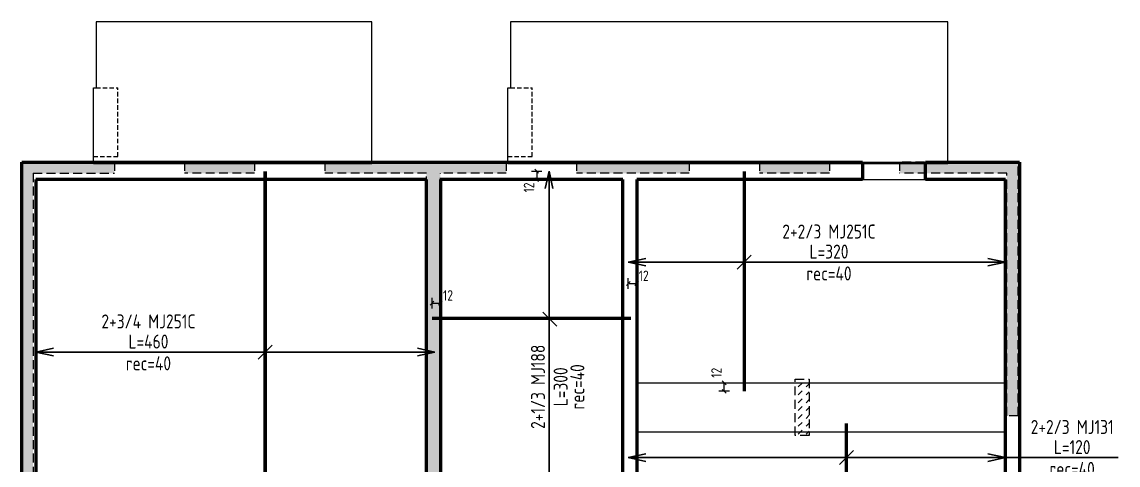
# Model space of a CAD drawing. Header units: millimetres. Extents: x 17235 to 23175, y -25578 to -23029.
# Drawn here: x 21611 to 23175, y -24222 to -23590 of the extents above; entities that cross this region are included whole.
import ezdxf
from ezdxf.enums import TextEntityAlignment as Align

# ---------------------------------------------------------------- set-up
doc = ezdxf.new("R2010")
doc.units = ezdxf.units.MM
doc.linetypes.add('CACHE', pattern=[9.525, 6.35, -3.175])
doc.linetypes.add('CACHEX2', pattern=[19.05, 12.7, -6.35])
for name, color, linetype, lineweight in [('000-Arm_inf_cotes', 32, 'Continuous', 25), ('000-Arm_inf_txt', 32, 'Continuous', 30), ('000-Arm_inférieures', 32, 'Continuous', 90), ('01_murs_coup', 5, 'Continuous', 60)]:
    doc.layers.add(name, color=color, linetype=linetype, lineweight=lineweight)
doc.layers.add('01_linteaux', color=2, linetype='Continuous')
doc.layers.add('01_murs_sup', color=2, linetype='CACHEX2')
doc.styles.add('MATTE_TXT', font='isocpeur.ttf', dxfattribs={"width": 0.8})
doc.dimstyles.new('cot50-oblique', dxfattribs={"dimtxt": 15, "dimasz": 1, "dimexe": 7.5, "dimexo": 5, "dimgap": 3.5, "dimtad": 1, "dimdec": 1, "dimrnd": 0.5, "dimtxsty": 'MATTE_TXT', "dimblk": 'cote-bar-oblique', "dimcen": 2.5, "dimse1": 1, "dimse2": 1, "dimclrd": 3, "dimclre": 9, "dimclrt": 256, "dimadec": 1, "dimazin": 2, "dimtfac": 1, "dimtdec": 1, "dimtix": 1, "dimtmove": 2, "dimatfit": 3, "dimldrblk": 'NONE', "dimfxl": 1, "dimarcsym": 0})
pattern_1 = [(135, (20196.5144, 9356.769), (-11.2253202, 9e-16), [7.9375, -7.9375])]

# ---------------------------------------------------------------- blocks, each defined once
blk = doc.blocks.new('cote-bar-oblique')
at = {"color": 40, "linetype": 'Continuous'}
blk.add_line((-2.7, -2.7), (2.7, 2.7), dxfattribs=at)
at = {"linetype": 'Continuous'}
blk.add_line((0, 7.5), (0, -7.5), dxfattribs=at)
blk = doc.blocks.new('*D11')
at = {"layer": '000-Arm_inf_cotes', "color": 3, "lineweight": -2, "ltscale": 200, "transparency": 16777216}
blk.add_line((22612.8, -24115.8), (22612.8, -24105.8), dxfattribs=at)
at = {"layer": 'Defpoints', "color": 0, "ltscale": 200, "transparency": 16777216}
for p in [(22612.8, -24104.8), (22641.5, -24104.8), (22641.5, -24116.8)]:
    blk.add_point(p, dxfattribs=at)
at = {"layer": '000-Arm_inf_cotes', "color": 3, "lineweight": -2, "ltscale": 200, "transparency": 16777216}
for p, rotation in [((22612.8, -24104.8), 90), ((22612.8, -24116.8), 270)]:
    blk.add_blockref('cote-bar-oblique', p, dxfattribs=dict(at, rotation=rotation))
at = {"layer": '000-Arm_inf_cotes', "ltscale": 200, "transparency": 16777216, "insert": (22601.8, -24090.4), "char_height": 15, "attachment_point": 5, "rotation": 90, "style": 'MATTE_TXT'}
blk.add_mtext('12', dxfattribs=at)
blk = doc.blocks.new('_None')
blk = doc.blocks.new('*D13')
at = {"layer": '000-Arm_inf_cotes', "color": 3, "lineweight": -2, "ltscale": 200, "transparency": 16777216}
blk.add_line((22477.1, -23963.1), (22487.1, -23963.1), dxfattribs=at)
at = {"layer": 'Defpoints', "color": 0, "ltscale": 200, "transparency": 16777216}
for p in [(22476.1, -23932.6), (22488.1, -23932.6), (22488.1, -23963.1)]:
    blk.add_point(p, dxfattribs=at)
at = {"layer": '000-Arm_inf_cotes', "color": 3, "lineweight": -2, "ltscale": 200, "transparency": 16777216, "rotation": 180}
blk.add_blockref('cote-bar-oblique', (22476.1, -23963.1), dxfattribs=at)
at = {"layer": '000-Arm_inf_cotes', "color": 3, "lineweight": -2, "ltscale": 200, "transparency": 16777216}
blk.add_blockref('cote-bar-oblique', (22488.1, -23963.1), dxfattribs=at)
at = {"layer": '000-Arm_inf_cotes', "ltscale": 200, "transparency": 16777216, "insert": (22498.1, -23952.1), "char_height": 15, "attachment_point": 5, "style": 'MATTE_TXT'}
blk.add_mtext('12', dxfattribs=at)
blk = doc.blocks.new('*D35')
at = {"layer": '000-Arm_inf_cotes', "color": 3, "lineweight": -2, "ltscale": 200, "transparency": 16777216}
blk.add_line((22345.4, -23803.8), (22345.4, -23813.8), dxfattribs=at)
at = {"layer": 'Defpoints', "color": 0, "ltscale": 200, "transparency": 16777216}
for p in [(22345.4, -23814.8), (22363.1, -23802.8), (22363.1, -23814.8)]:
    blk.add_point(p, dxfattribs=at)
at = {"layer": '000-Arm_inf_cotes', "color": 3, "lineweight": -2, "ltscale": 200, "transparency": 16777216}
for p, rotation in [((22345.4, -23802.8), 90), ((22345.4, -23814.8), 270)]:
    blk.add_blockref('cote-bar-oblique', p, dxfattribs=dict(at, rotation=rotation))
at = {"layer": '000-Arm_inf_cotes', "ltscale": 200, "transparency": 16777216, "insert": (22334.4, -23826), "char_height": 15, "attachment_point": 5, "rotation": 90, "style": 'MATTE_TXT'}
blk.add_mtext('12', dxfattribs=at)
blk = doc.blocks.new('*D36')
at = {"layer": '000-Arm_inf_cotes', "color": 3, "lineweight": -2, "ltscale": 200, "transparency": 16777216}
blk.add_line((22197.1, -23991.1), (22207.1, -23991.1), dxfattribs=at)
at = {"layer": 'Defpoints', "color": 0, "ltscale": 200, "transparency": 16777216}
for p in [(22208.1, -23991.1), (22196.1, -24012.7), (22208.1, -24012.7)]:
    blk.add_point(p, dxfattribs=at)
at = {"layer": '000-Arm_inf_cotes', "color": 3, "lineweight": -2, "ltscale": 200, "transparency": 16777216, "rotation": 180}
blk.add_blockref('cote-bar-oblique', (22196.1, -23991.1), dxfattribs=at)
at = {"layer": '000-Arm_inf_cotes', "color": 3, "lineweight": -2, "ltscale": 200, "transparency": 16777216}
blk.add_blockref('cote-bar-oblique', (22208.1, -23991.1), dxfattribs=at)
at = {"layer": '000-Arm_inf_cotes', "ltscale": 200, "transparency": 16777216, "insert": (22218.9, -23980.1), "char_height": 15, "attachment_point": 5, "style": 'MATTE_TXT'}
blk.add_mtext('12', dxfattribs=at)

msp = doc.modelspace()

# ---------------------------------------------------------------- hatches: boundary and pattern name
at = {"layer": '01_murs_sup', "ltscale": 0.1}
h = msp.add_hatch(dxfattribs=at)
h.set_pattern_fill('DASH', color=256, scale=2.5, angle=135)
h.set_pattern_definition(pattern_1)
h.paths.add_polyline_path([(23032.07, -23789.75), (22863.08, -23789.75), (22863.08, -23805.75), (23016.07, -23805.75), (23016.07, -24151.75), (23032.07, -24151.75)])
h.paths.add_polyline_path([(23032.07, -24251.75), (23016.07, -24251.75), (23016.07, -24472.75), (22486.59, -24472.75), (22486.59, -24289.75), (22468.59, -24289.75), (22468.59, -24472.75), (22208.07, -24472.75), (22208.07, -23805.75), (22302.07, -23805.75), (22302.07, -23789.75), (22043.07, -23789.75), (22043.07, -23805.75), (22188.07, -23805.75), (22188.07, -24546.75), (21905, -24546.75), (21905, -24398.75), (21627.07, -24398.75), (21627.07, -23805.75), (21743.07, -23805.75), (21743.07, -23789.75), (21611.07, -23789.75), (21611.07, -25173.75), (21740.07, -25173.75), (21740.07, -25157.75), (21627.07, -25157.75), (21627.07, -24416.75), (21887, -24416.75), (21887, -24564.75), (22188.07, -24564.75), (22188.07, -25157.75), (22040.07, -25157.75), (22040.07, -25173.75), (22336.07, -25173.75), (22336.07, -25157.75), (22208.07, -25157.75), (22208.07, -24490.75), (22468.59, -24490.75), (22468.59, -24673.75), (22486.59, -24673.75), (22486.59, -24490.75), (23016.07, -24490.75), (23016.07, -24711.75), (23032.07, -24711.75)])
h = msp.add_hatch(dxfattribs=at)
h.set_pattern_fill('DASH', color=256, scale=2.5, angle=135)
h.set_pattern_definition(pattern_1)
h.paths.add_polyline_path([(22563.07, -23789.75), (22402.07, -23789.75), (22402.07, -23805.75), (22563.07, -23805.75)])
h.paths.add_polyline_path([(22763.08, -23789.75), (22663.07, -23789.75), (22663.07, -23805.75), (22763.08, -23805.75)])
h.paths.add_polyline_path([(21943.07, -23789.75), (21843.07, -23789.75), (21843.07, -23805.75), (21943.07, -23805.75)])
h.paths.add_polyline_path([(22536.07, -25157.75), (22436.07, -25157.75), (22436.07, -25173.75), (22536.07, -25173.75)])
h.paths.add_polyline_path([(22790.07, -25157.75), (22636.07, -25157.75), (22636.07, -25173.75), (22790.07, -25173.75)])
h.paths.add_polyline_path([(23032.07, -24811.75), (23016.07, -24811.75), (23016.07, -25157.75), (22890.07, -25157.75), (22890.07, -25173.75), (23032.07, -25173.75)])
at = {"layer": '01_murs_sup', "ltscale": 200}
h = msp.add_hatch(dxfattribs=at)
h.set_pattern_fill('DASH', color=256, scale=2.5, angle=45)
h.set_pattern_definition([(45, (14849.416, -25053.599), (9e-16, 11.22532), [7.9375, -7.9375])])
h.paths.add_polyline_path([(22734.07, -24179.75), (22714.07, -24179.75), (22714.07, -24099.75), (22734.07, -24099.75)])

# ---------------------------------------------------------------- linework, layer by layer
at = {"layer": '000-Arm_inf_txt', "ltscale": 3}
for p, q in [((22363.11, -23802.75), (22357.7, -23827.62)), ((22363.11, -23802.75), (22368.52, -23827.62)), ((22476.07, -23932.55), (22500.95, -23927.15)), ((22476.07, -23932.55), (22500.95, -23937.96)), ((23014.07, -23932.55), (22989.2, -23927.15)), ((23014.07, -23932.55), (22989.2, -23937.96)), ((21631.07, -24060.86), (21655.95, -24055.45)), ((21631.07, -24060.86), (21655.95, -24066.26)), ((22200.07, -24060.86), (22175.2, -24055.45)), ((22200.07, -24060.86), (22175.2, -24066.26)), ((22476.07, -24211.53), (22500.95, -24206.12)), ((22476.07, -24211.53), (22500.95, -24216.93)), ((23014.07, -24211.53), (22989.2, -24206.12)), ((23014.07, -24211.53), (22989.2, -24216.93))]:
    msp.add_line(p, q, dxfattribs=at)
at = {"layer": '000-Arm_inf_txt', "ltscale": 50}
for p, q in [((22363.11, -24281.75), (22363.11, -23802.75)), ((22476.07, -23932.55), (23014.07, -23932.55)), ((21631.07, -24060.86), (22200.07, -24060.86)), ((22476.07, -24211.53), (23014.07, -24211.53))]:
    msp.add_line(p, q, dxfattribs=at)
at = {"layer": '000-Arm_inf_txt'}
for p, q in [((22631.5, -23942.55), (22651.5, -23922.55)), ((22374.08, -24023.69), (22354.08, -24003.69)), ((21948.04, -24070.86), (21968.04, -24050.86)), ((22777.14, -24221.52), (22797.14, -24201.52))]:
    msp.add_line(p, q, dxfattribs=at)
at = {"layer": '000-Arm_inf_txt', "ltscale": 200}
msp.add_line((23014.07, -24211.53), (23174.77, -24211.53), dxfattribs=at)
at = {"layer": '000-Arm_inférieures', "ltscale": 100, "const_width": 5}
for points in [[(21958.05, -24261.75), (21958.04, -23802.75)], [(22641.5, -24116.75), (22641.5, -23802.75)], [(22480.07, -24012.71), (22196.07, -24012.71)], [(22787.14, -24261.75), (22787.14, -24162.75)]]:
    msp.add_lwpolyline(points, dxfattribs=at)
at = {"layer": '01_linteaux'}
for p, q in [((22110.11, -23589.75), (21717.01, -23589.75)), ((21717.01, -23589.75), (21717.01, -23683.75)), ((22110.11, -23791.75), (22110.11, -23589.75)), ((22932.09, -23589.75), (22308.09, -23589.75)), ((22308.09, -23589.75), (22308.09, -23683.75)), ((22932.09, -23791.75), (22932.09, -23589.75)), ((21713.01, -23791.75), (21713.01, -23683.75)), ((22304.09, -23791.75), (22304.09, -23683.75)), ((22304.09, -23683.75), (22308.09, -23683.75))]:
    msp.add_line(p, q, dxfattribs=at)
at = {"layer": '01_linteaux', "ltscale": 200}
for p, q in [((21713.01, -23683.75), (21717.01, -23683.75)), ((21713.01, -23791.75), (22110.11, -23791.75)), ((22304.09, -23791.75), (22932.09, -23791.75))]:
    msp.add_line(p, q, dxfattribs=at)
at = {"layer": '01_linteaux', "linetype": 'CACHE'}
for p, q in [((21717.01, -23683.75), (21748.01, -23683.75)), ((21748.01, -23781.75), (21748.01, -23683.75)), ((22308.09, -23683.75), (22339.09, -23683.75)), ((22339.09, -23781.75), (22339.09, -23683.75)), ((21713.01, -23781.75), (21748.01, -23781.75)), ((22304.09, -23781.75), (22339.09, -23781.75))]:
    msp.add_line(p, q, dxfattribs=at)
at = {"layer": '01_linteaux', "ltscale": 0.1}
for p, q in [((22809.98, -23789.75), (22899.98, -23789.75)), ((22809.98, -23814.75), (22899.98, -23814.75)), ((22488.07, -24104.75), (23014.07, -24104.75)), ((22488.07, -24174.75), (23014.07, -24174.75))]:
    msp.add_line(p, q, dxfattribs=at)
at = {"layer": '01_murs_coup'}
for p, q in [((21611.07, -23789.75), (22809.98, -23789.75)), ((21611.07, -24319.75), (21611.07, -23789.75)), ((22809.98, -23789.75), (22809.98, -23814.75)), ((22899.98, -23789.75), (23034.07, -23789.75)), ((22899.98, -23814.75), (22899.98, -23789.75)), ((23034.07, -23789.75), (23034.07, -25447.75)), ((22188.07, -23814.75), (21631.07, -23814.75)), ((21631.07, -23814.75), (21631.07, -24319.75)), ((22188.07, -24319.75), (22188.07, -23814.75)), ((22468.07, -23814.75), (22208.07, -23814.75)), ((22208.07, -23814.75), (22208.07, -24319.75)), ((22468.07, -24319.75), (22468.07, -23814.75)), ((22809.98, -23814.75), (22488.07, -23814.75)), ((22488.07, -23814.75), (22488.07, -24319.75)), ((23014.07, -23814.75), (22899.98, -23814.75)), ((23014.07, -25422.75), (23014.07, -23814.75))]:
    msp.add_line(p, q, dxfattribs=at)
at = {"layer": '01_murs_sup'}
for p, q in [((21743.07, -23789.75), (21611.07, -23789.75)), ((21611.07, -23789.75), (21611.07, -25173.75)), ((21743.07, -23789.75), (21743.07, -23805.75)), ((21943.07, -23789.75), (21843.07, -23789.75)), ((21843.07, -23789.75), (21843.07, -23805.75)), ((21943.07, -23789.75), (21943.07, -23805.75)), ((22302.07, -23789.75), (22043.07, -23789.75)), ((22043.07, -23789.75), (22043.07, -23805.75)), ((22302.07, -23789.75), (22302.07, -23805.75)), ((22563.07, -23789.75), (22402.07, -23789.75)), ((22402.07, -23789.75), (22402.07, -23805.75)), ((22563.07, -23789.75), (22563.07, -23805.75)), ((22763.08, -23789.75), (22663.07, -23789.75)), ((22663.07, -23789.75), (22663.07, -23805.75)), ((22763.08, -23789.75), (22763.08, -23805.75)), ((23032.07, -23789.75), (22863.08, -23789.75)), ((22863.08, -23789.75), (22863.08, -23805.75)), ((23032.07, -24151.75), (23032.07, -23789.75)), ((21627.07, -23805.75), (21627.07, -24398.75)), ((21627.07, -23805.75), (21743.07, -23805.75)), ((21943.07, -23805.75), (21843.07, -23805.75)), ((22188.07, -23805.75), (22043.07, -23805.75)), ((22188.07, -24546.75), (22188.07, -23805.75)), ((22302.07, -23805.75), (22208.07, -23805.75)), ((22208.07, -24472.75), (22208.07, -23805.75)), ((22563.07, -23805.75), (22402.07, -23805.75)), ((22763.08, -23805.75), (22663.07, -23805.75)), ((23016.07, -23805.75), (22863.08, -23805.75)), ((23016.07, -24151.75), (23016.07, -23805.75)), ((23032.07, -24151.75), (23016.07, -24151.75))]:
    msp.add_line(p, q, dxfattribs=at)
msp.add_lwpolyline([(22734.07, -24179.75), (22714.07, -24179.75), (22714.07, -24099.75), (22734.07, -24099.75)], close=True, dxfattribs=at)

# ---------------------------------------------------------------- texts
at = {"layer": '000-Arm_inf_txt', "style": 'MATTE_TXT', "width": 0.8}
for s, rotation, p in [('2+2/3 MJ251C', 0, (22762.36, -23898.86)), ('L=320', 0, (22762.36, -23927.51)), ('rec=40', 0, (22762.36, -23958.64)), ('2+3/4 MJ251C', 0, (21791.56, -24027.16)), ('L=460', 0, (21791.56, -24055.81)), ('2+1/3 MJ188', 90, (22357.17, -24110.45)), ('rec=40', 0, (21791.56, -24086.95)), ('rec=40', 90, (22413.45, -24110.45)), ('L=300', 90, (22389.5, -24110.45)), ('2+2/3 MJ131', 0, (23109.29, -24177.83)), ('L=120', 0, (23109.29, -24206.48)), ('rec=40', 0, (23109.29, -24237.61))]:
    msp.add_text(s, height=20, rotation=rotation, dxfattribs=at).set_placement(p, align=Align.CENTER)

# ---------------------------------------------------------------- dimensions: what is measured, and where the dimension line sits
at = {"layer": '000-Arm_inf_cotes', "ltscale": 200}
for base, p1, p2, picture, middle in [((22345.44, -23814.75), (22363.11, -23802.75), (22363.11, -23814.75), '*D35', (22334.44, -23825.99)), ((22612.78, -24104.75), (22641.5, -24116.75), (22641.5, -24104.75), '*D11', (22601.78, -24090.4))]:
    dim = msp.add_linear_dim(base=base, p1=p1, p2=p2, angle=90, dimstyle='cot50-oblique', dxfattribs=at)
    dim.commit()
    dim.dimension.update_dxf_attribs({"geometry": picture, "text_midpoint": middle, "dimtype": 160})
for base, p1, p2, picture, middle in [((22488.07, -23963.1), (22476.07, -23932.55), (22488.07, -23932.55), '*D13', (22498.06, -23952.1)), ((22208.07, -23991.14), (22196.07, -24012.71), (22208.07, -24012.71), '*D36', (22218.91, -23980.14))]:
    dim = msp.add_linear_dim(base=base, p1=p1, p2=p2, dimstyle='cot50-oblique', dxfattribs=at)
    dim.commit()
    dim.dimension.update_dxf_attribs({"geometry": picture, "text_midpoint": middle, "dimtype": 160})

doc.saveas('drawing.dxf')
